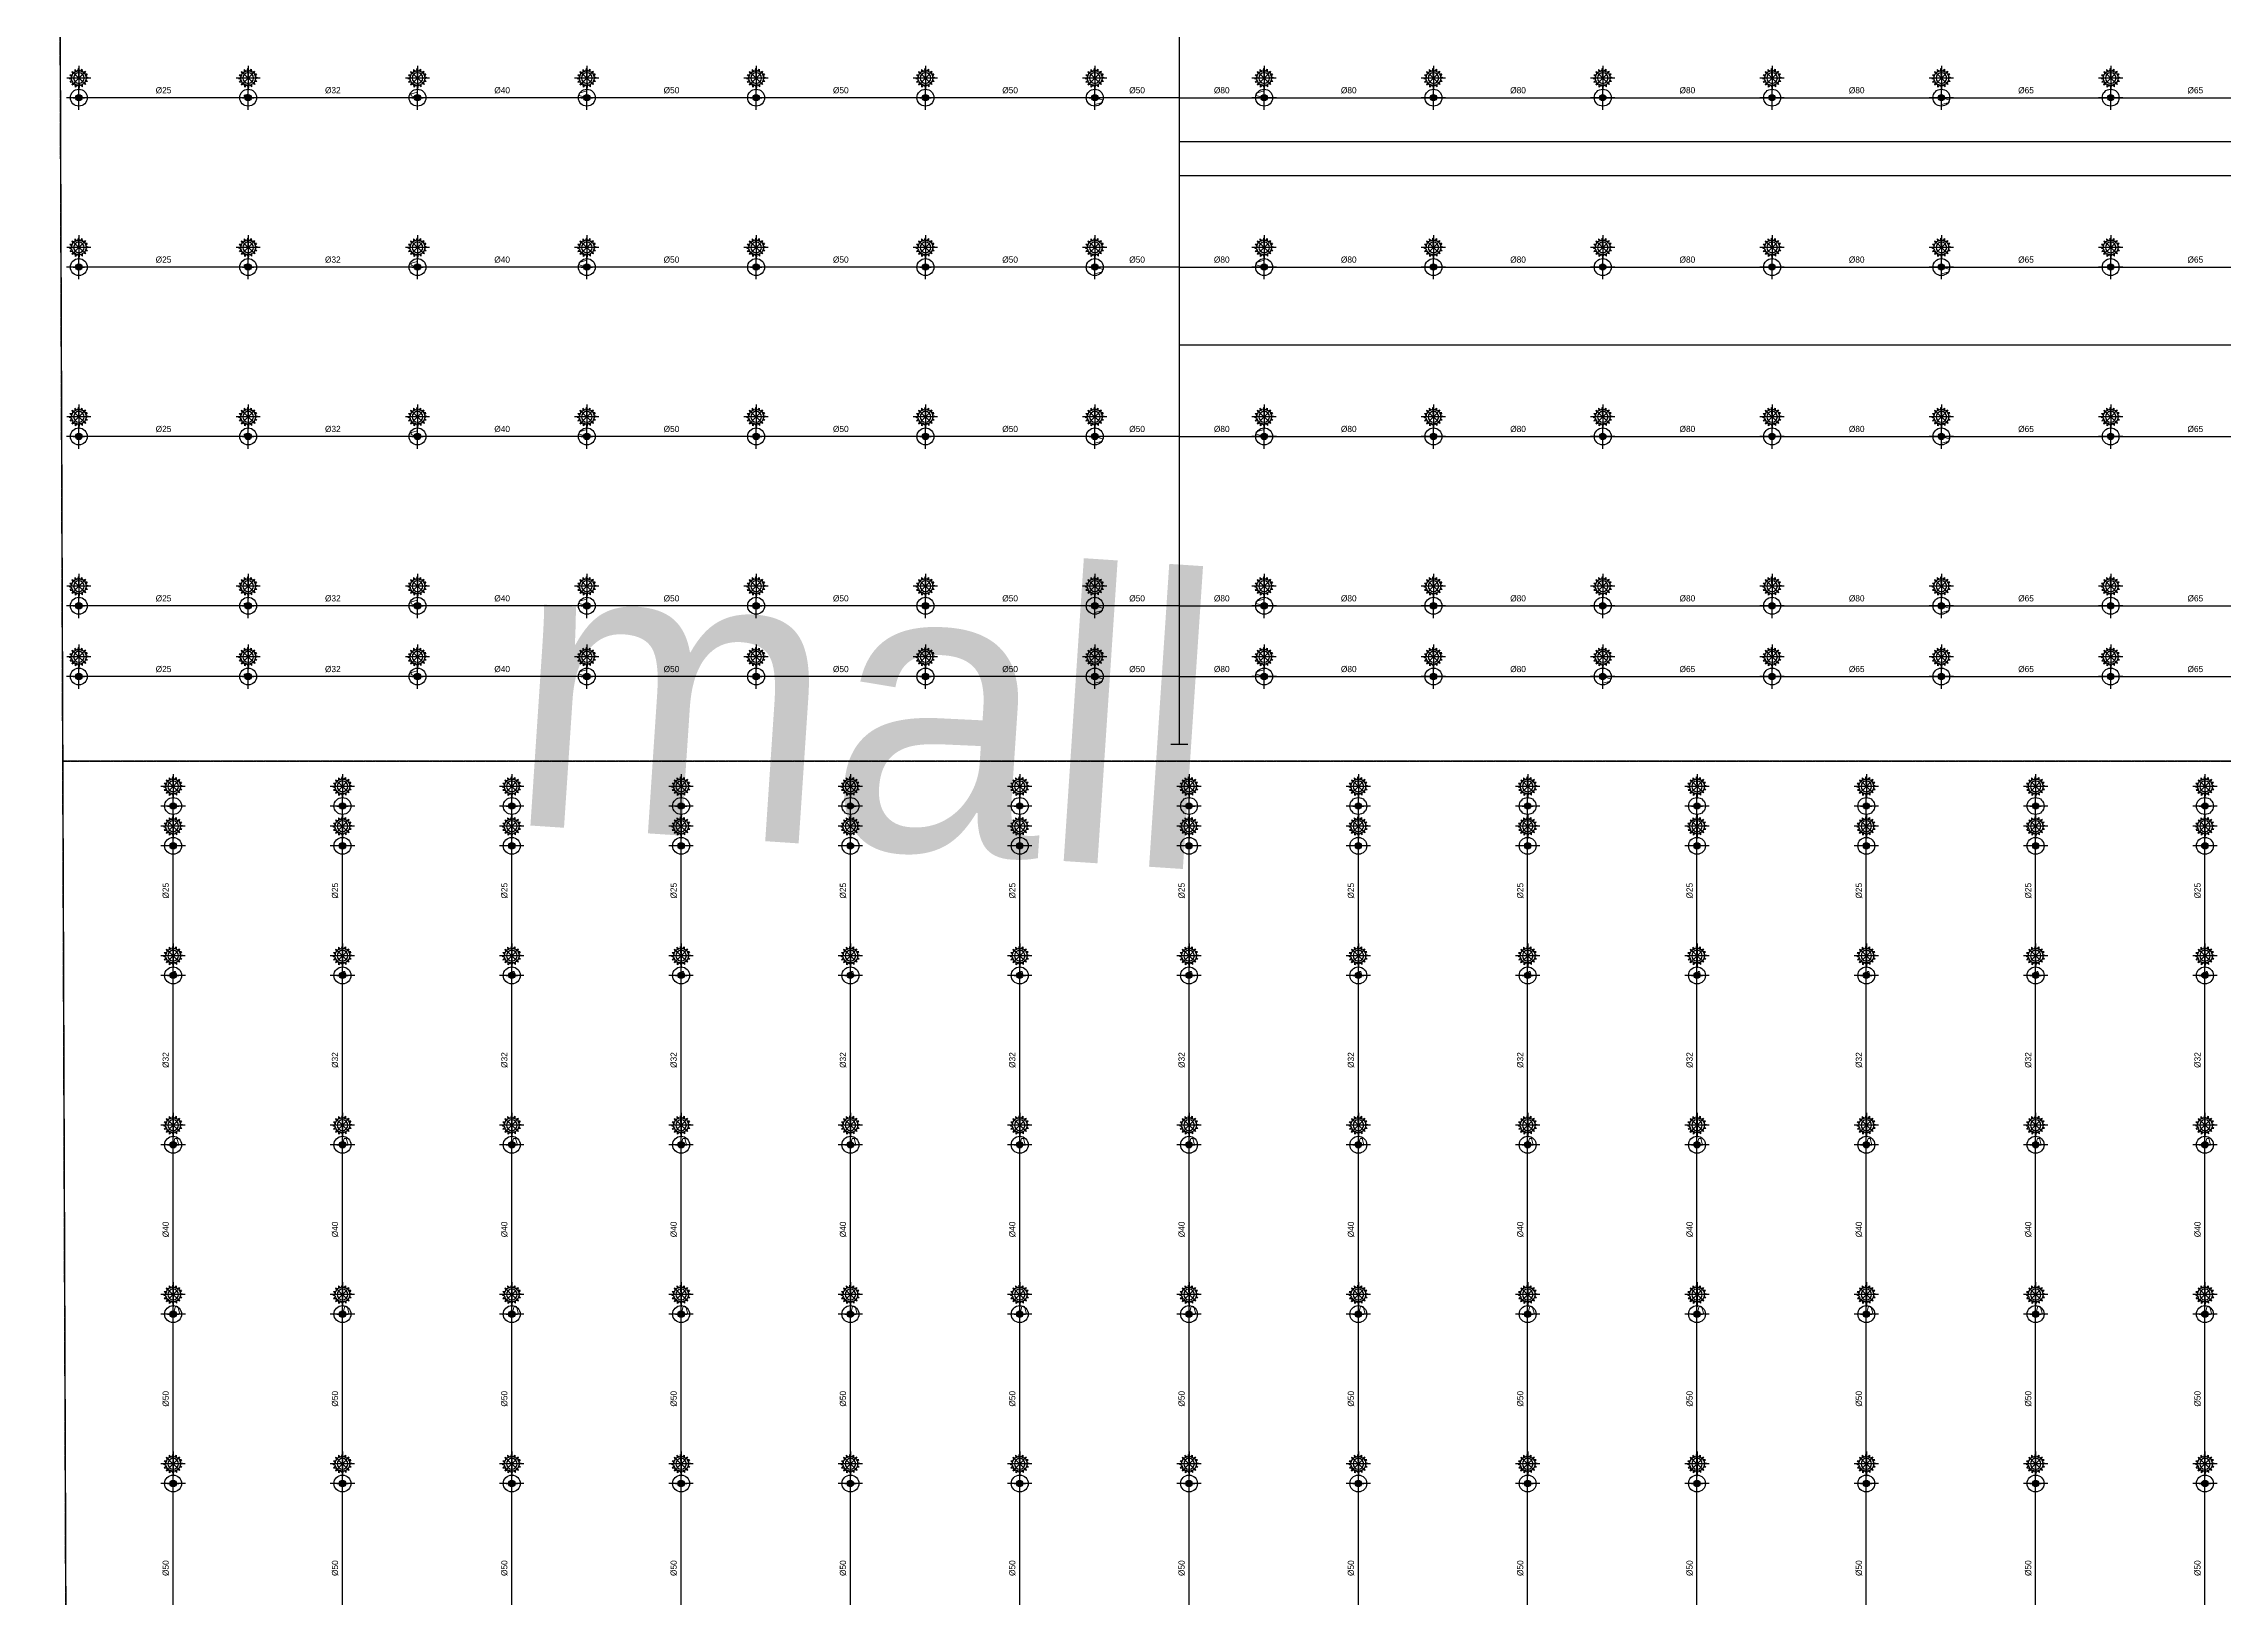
# Model space of a CAD drawing. Header units: millimetres. Extents: x 1706 to 534926, y -578380 to 27192.
# Drawn here: x 239674 to 278313, y -493512 to -465972 of the extents above; entities that cross this region are included whole.
import ezdxf

# ---------------------------------------------------------------- set-up
doc = ezdxf.new("R2010")
doc.units = ezdxf.units.MM
doc.linetypes.add('DASHDOT', pattern=[1, 0.5, -0.25, 0, -0.25])
doc.linetypes.add('DASHED', pattern=[19.05, 12.7, -6.35])
doc.layers.get('0').update_dxf_attribs({"color": 251})
for name, color, linetype in [('25∅', 1, 'DASHDOT'), ('floor boundary', 5, 'Continuous'), ('sprinkler - pipe branch', 1, 'Continuous'), ('sprinkler - pipe branch labels', 7, 'Continuous'), ('sprinkler - pipe branch markers', 8, 'Continuous'), ('sprinkler - pipe main', 1, 'Continuous'), ('sprinkler - pipe reducer', 30, 'Continuous'), ('sprinkler - sprinkler (above)', 4, 'Continuous')]:
    doc.layers.add(name, color=color, linetype=linetype)
doc.layers.add('FF-PENDENT SPRINKLER', color=7, linetype='Continuous', true_color=0xcc0099)
doc.layers.add('McD-FIRE-SPRINKLER LINES', color=1, linetype='Continuous', lineweight=9)

# ---------------------------------------------------------------- blocks, each defined once
blk = doc.blocks.new('UPRIGHT SPRINKLER -68°C')
at = {"color": 5}
for p, q in [((-106, 3, 3), (-81, 13, 3)), ((-106, 3, 3), (-82, -7, 3)), ((-74, 76, 3), (-49, 65, 3)), ((-74, 76, 3), (-64, 51, 3)), ((3, 106, 3), (-9, 80, 3)), ((3, 106, 3), (13, 79, 3)), ((76, 74, 3), (49, 63, 3)), ((76, 74, 3), (65, 47, 3)), ((105, -3, 3), (79, 9, 3)), ((-76, -73, 3), (-66, -49, 3)), ((-76, -73, 3), (-53, -63, 3)), ((-4, -105, 3), (-13, -81, 3)), ((-4, -105, 3), (7, -81, 3)), ((72, -77, 3), (47, -66, 3)), ((72, -77, 3), (62, -51, 3)), ((105, -3, 3), (79, -13, 3))]:
    blk.add_line(p, q, dxfattribs=at)
at = {"color": 6}
for p, q in [((-1, -1, 3), (-106, 4, 3)), ((-96, 45, 3), (-78, 25, 3)), ((-96, 45, 3), (-69, 44, 3)), ((72, -77, 3), (-74, 76, 3)), ((-36, 100, 3), (-38, 72, 3)), ((-36, 100, 3), (-17, 79, 3)), ((-1, -1, 3), (3, 106, 3)), ((76, 74, 3), (-1, -1, 3)), ((43, 98, 3), (21, 77, 3)), ((43, 98, 3), (42, 68, 3)), ((99, 38, 3), (70, 39, 3)), ((99, 38, 3), (78, 18, 3)), ((-99, -35, 3), (-80, -18, 3)), ((-99, -35, 3), (-74, -36, 3)), ((-76, -73, 3), (-1, -1, 3)), ((-45, -95, 3), (-44, -70, 3)), ((-45, -95, 3), (-26, -78, 3)), ((-1, -1, 3), (-4, -105, 3)), ((-1, -1, 3), (105, -3, 3)), ((36, -98, 3), (19, -79, 3)), ((36, -98, 3), (38, -72, 3)), ((96, -43, 3), (69, -42, 3)), ((96, -43, 3), (77, -22, 3))]:
    blk.add_line(p, q, dxfattribs=at)
at = {"color": 5, "elevation": 3}
for points in [[(-1, -136), (-1, 135)], [(-137, -1), (135, -1)]]:
    blk.add_lwpolyline(points, dxfattribs=at)
at = {"color": 3}
blk.add_circle((-1, -1, 3), 59.2, dxfattribs=at)
at = {"color": 5}
for start, end in [(140.8422, 170.3714), (95.6315, 125.6992), (51.7639, 79.8685), (6.8313, 35.8146), (184.8407, 216.5012), (230.6178, 261.7138), (276.0216, 306.5945), (321.5184, 351.2266)]:
    blk.add_arc((-1, -1, 3), 81.1, start, end, dxfattribs=at)
blk = doc.blocks.new('PENDENT SPRINKLER (RG)')
at = {"linetype": 'Continuous', "extrusion": (0.000667552, -0.000166966, 1)}
h = blk.add_hatch(color=5, dxfattribs=at)
h.dxf.hatch_style = 1
edge = h.paths.add_edge_path()
edge.add_arc((0, 0), 56.7, 44.562, 404.562, ccw=False)
at = {"layer": '25∅', "linetype": 'Continuous', "extrusion": (0.000667552, -0.000166966, 1)}
h = blk.add_hatch(color=5, dxfattribs=at)
h.dxf.hatch_style = 1
edge = h.paths.add_edge_path()
edge.add_arc((0, 0), 56.7, 44.562, 404.562, ccw=False)
at = {"color": 222, "linetype": 'Continuous', "true_color": 0xcc0099, "extrusion": (0.000667073, -0.000166479, 1)}
for points in [[(0, -217), (0, 217)], [(-217, 0), (217, 0)]]:
    blk.add_lwpolyline(points, dxfattribs=at)
at = {"color": 222, "linetype": 'Continuous', "true_color": 0xcc0099, "extrusion": (0.000667552, -0.000166966, 1)}
blk.add_circle((0, 0), 150, dxfattribs=at)
at = {"color": 5, "linetype": 'Continuous', "extrusion": (0.000667552, -0.000166966, 1)}
blk.add_circle((0, 0), 56.7, dxfattribs=at)
at = {"layer": '25∅', "color": 5, "linetype": 'Continuous', "extrusion": (0.000667552, -0.000166966, 1)}
blk.add_circle((0, 0), 56.7, dxfattribs=at)
at = {"layer": 'FF-PENDENT SPRINKLER', "extrusion": (1.02436e-19, 0, -1), "xscale": 1.588226225829954, "yscale": 1.588226225829954, "zscale": 1.588226225829954}
blk.add_blockref('UPRIGHT SPRINKLER -68°C', (-346, 1, -4), dxfattribs=at)
blk = doc.blocks.new('reducer')
at = {"layer": 'McD-FIRE-SPRINKLER LINES'}
blk.add_lwpolyline([(16, 55), (33, 55), (48, 0), (0, 0)], close=True, dxfattribs=at)

msp = doc.modelspace()

# ---------------------------------------------------------------- linework, layer by layer
at = {"layer": 'floor boundary'}
msp.add_lwpolyline([(239673.856, -383177.8), (240169.16, -522270.843), (318922.686, -522270.843), (318922.686, -463861.665), (296138.648, -463861.665)], close=True, dxfattribs=at)
at = {"layer": 'floor boundary', "linetype": 'DASHED'}
for points in [[(318922.686, -478682.031), (240013.942, -478682.031), (239673.856, -383177.8), (296138.648, -463861.665), (318922.686, -463861.665)], [(240013.942, -478682.031), (318922.686, -478682.031), (318922.686, -522270.843), (240169.16, -522270.843)]]:
    msp.add_lwpolyline(points, close=True, dxfattribs=at)
at = {"layer": 'McD-FIRE-SPRINKLER LINES'}
msp.add_lwpolyline([(239673.856, -383177.8), (240169.16, -522270.843), (318922.686, -522270.843), (318922.686, -463861.665), (296138.648, -463861.665)], close=True, dxfattribs=at)
at = {"layer": 'sprinkler - pipe branch'}
for points in [[(243298.271, -466929.915), (240298.271, -466929.915)], [(246298.271, -466929.915), (243298.271, -466929.915)], [(249298.271, -466929.915), (246298.271, -466929.915)], [(252298.271, -466929.915), (249298.271, -466929.915)], [(255298.271, -466929.915), (252298.271, -466929.915)], [(258298.271, -466929.915), (255298.271, -466929.915)], [(259798.271, -466929.915), (258298.271, -466929.915)], [(259798.271, -466929.915), (261298.271, -466929.915)], [(261298.271, -466929.915), (264298.271, -466929.915)], [(264298.271, -466929.915), (267298.271, -466929.915)], [(267298.271, -466929.915), (270298.271, -466929.915)], [(270298.271, -466929.915), (273298.271, -466929.915)], [(273298.271, -466929.915), (276298.271, -466929.915)], [(276298.271, -466929.915), (279298.271, -466929.915)], [(259798.271, -468305.448), (300298.271, -468305.448)], [(243298.271, -469929.915), (240298.271, -469929.915)], [(246298.271, -469929.915), (243298.271, -469929.915)], [(249298.271, -469929.915), (246298.271, -469929.915)], [(252298.271, -469929.915), (249298.271, -469929.915)], [(255298.271, -469929.915), (252298.271, -469929.915)], [(258298.271, -469929.915), (255298.271, -469929.915)], [(259798.271, -469929.915), (258298.271, -469929.915)], [(259798.271, -469929.915), (261298.271, -469929.915)], [(261298.271, -469929.915), (264298.271, -469929.915)], [(264298.271, -469929.915), (267298.271, -469929.915)], [(267298.271, -469929.915), (270298.271, -469929.915)], [(270298.271, -469929.915), (273298.271, -469929.915)], [(273298.271, -469929.915), (276298.271, -469929.915)], [(276298.271, -469929.915), (279298.271, -469929.915)], [(259798.271, -471305.448), (300298.271, -471305.448)], [(243298.271, -472929.915), (240298.271, -472929.915)], [(246298.271, -472929.915), (243298.271, -472929.915)], [(249298.271, -472929.915), (246298.271, -472929.915)], [(252298.271, -472929.915), (249298.271, -472929.915)], [(255298.271, -472929.915), (252298.271, -472929.915)], [(258298.271, -472929.915), (255298.271, -472929.915)], [(259798.271, -472929.915), (258298.271, -472929.915)], [(259798.271, -472929.915), (261298.271, -472929.915)], [(261298.271, -472929.915), (264298.271, -472929.915)], [(264298.271, -472929.915), (267298.271, -472929.915)], [(267298.271, -472929.915), (270298.271, -472929.915)], [(270298.271, -472929.915), (273298.271, -472929.915)], [(273298.271, -472929.915), (276298.271, -472929.915)], [(276298.271, -472929.915), (279298.271, -472929.915)], [(243298.271, -475929.915), (240298.271, -475929.915)], [(246298.271, -475929.915), (243298.271, -475929.915)], [(249298.271, -475929.915), (246298.271, -475929.915)], [(252298.271, -475929.915), (249298.271, -475929.915)], [(255298.271, -475929.915), (252298.271, -475929.915)], [(258298.271, -475929.915), (255298.271, -475929.915)], [(259798.271, -475929.915), (258298.271, -475929.915)], [(259798.271, -475929.915), (261298.271, -475929.915)], [(261298.271, -475929.915), (264298.271, -475929.915)], [(264298.271, -475929.915), (267298.271, -475929.915)], [(267298.271, -475929.915), (270298.271, -475929.915)], [(270298.271, -475929.915), (273298.271, -475929.915)], [(273298.271, -475929.915), (276298.271, -475929.915)], [(276298.271, -475929.915), (279298.271, -475929.915)], [(243298.271, -477182.031), (240298.271, -477182.031)], [(246298.271, -477182.031), (243298.271, -477182.031)], [(249298.271, -477182.031), (246298.271, -477182.031)], [(252298.271, -477182.031), (249298.271, -477182.031)], [(255298.271, -477182.031), (252298.271, -477182.031)], [(258298.271, -477182.031), (255298.271, -477182.031)], [(259798.271, -477182.031), (258298.271, -477182.031)], [(259798.271, -477182.031), (261298.271, -477182.031)], [(261298.271, -477182.031), (264298.271, -477182.031)], [(264298.271, -477182.031), (267298.271, -477182.031)], [(267298.271, -477182.031), (270298.271, -477182.031)], [(270298.271, -477182.031), (273298.271, -477182.031)], [(273298.271, -477182.031), (276298.271, -477182.031)], [(276298.271, -477182.031), (279298.271, -477182.031)], [(241968.314, -482476.437), (241968.314, -479476.437)], [(244968.314, -482476.437), (244968.314, -479476.437)], [(247968.314, -482476.437), (247968.314, -479476.437)], [(250968.314, -482476.437), (250968.314, -479476.437)], [(253968.314, -482476.437), (253968.314, -479476.437)], [(256968.314, -482476.437), (256968.314, -479476.437)], [(259968.314, -482476.437), (259968.314, -479476.437)], [(262968.314, -482476.437), (262968.314, -479476.437)], [(265968.314, -482476.437), (265968.314, -479476.437)], [(268968.314, -482476.437), (268968.314, -479476.437)], [(271968.314, -482476.437), (271968.314, -479476.437)], [(274968.314, -482476.437), (274968.314, -479476.437)], [(277968.314, -482476.437), (277968.314, -479476.437)], [(241968.314, -485476.437), (241968.314, -482476.437)], [(244968.314, -485476.437), (244968.314, -482476.437)], [(247968.314, -485476.437), (247968.314, -482476.437)], [(250968.314, -485476.437), (250968.314, -482476.437)], [(253968.314, -485476.437), (253968.314, -482476.437)], [(256968.314, -485476.437), (256968.314, -482476.437)], [(259968.314, -485476.437), (259968.314, -482476.437)], [(262968.314, -485476.437), (262968.314, -482476.437)], [(265968.314, -485476.437), (265968.314, -482476.437)], [(268968.314, -485476.437), (268968.314, -482476.437)], [(271968.314, -485476.437), (271968.314, -482476.437)], [(274968.314, -485476.437), (274968.314, -482476.437)], [(277968.314, -485476.437), (277968.314, -482476.437)], [(241968.314, -488476.437), (241968.314, -485476.437)], [(244968.314, -488476.437), (244968.314, -485476.437)], [(247968.314, -488476.437), (247968.314, -485476.437)], [(250968.314, -488476.437), (250968.314, -485476.437)], [(253968.314, -488476.437), (253968.314, -485476.437)], [(256968.314, -488476.437), (256968.314, -485476.437)], [(259968.314, -488476.437), (259968.314, -485476.437)], [(262968.314, -488476.437), (262968.314, -485476.437)], [(265968.314, -488476.437), (265968.314, -485476.437)], [(268968.314, -488476.437), (268968.314, -485476.437)], [(271968.314, -488476.437), (271968.314, -485476.437)], [(274968.314, -488476.437), (274968.314, -485476.437)], [(277968.314, -488476.437), (277968.314, -485476.437)], [(241968.314, -491476.437), (241968.314, -488476.437)], [(244968.314, -491476.437), (244968.314, -488476.437)], [(247968.314, -491476.437), (247968.314, -488476.437)], [(250968.314, -491476.437), (250968.314, -488476.437)], [(253968.314, -491476.437), (253968.314, -488476.437)], [(256968.314, -491476.437), (256968.314, -488476.437)], [(259968.314, -491476.437), (259968.314, -488476.437)], [(262968.314, -491476.437), (262968.314, -488476.437)], [(265968.314, -491476.437), (265968.314, -488476.437)], [(268968.314, -491476.437), (268968.314, -488476.437)], [(271968.314, -491476.437), (271968.314, -488476.437)], [(274968.314, -491476.437), (274968.314, -488476.437)], [(277968.314, -491476.437), (277968.314, -488476.437)], [(241968.314, -494476.437), (241968.314, -491476.437)], [(244968.314, -494476.437), (244968.314, -491476.437)], [(247968.314, -494476.437), (247968.314, -491476.437)], [(250968.314, -494476.437), (250968.314, -491476.437)], [(253968.314, -494476.437), (253968.314, -491476.437)], [(256968.314, -494476.437), (256968.314, -491476.437)], [(259968.314, -494476.437), (259968.314, -491476.437)], [(262968.314, -494476.437), (262968.314, -491476.437)], [(265968.314, -494476.437), (265968.314, -491476.437)], [(268968.314, -494476.437), (268968.314, -491476.437)], [(271968.314, -494476.437), (271968.314, -491476.437)], [(274968.314, -494476.437), (274968.314, -491476.437)], [(277968.314, -494476.437), (277968.314, -491476.437)]]:
    msp.add_lwpolyline(points, dxfattribs=at)
at = {"layer": 'sprinkler - pipe branch markers'}
for p, q in [((240198.271, -466929.915), (240398.271, -466929.915)), ((243198.271, -466929.915), (243398.271, -466929.915)), ((246198.271, -466929.915), (246398.271, -466929.915)), ((249198.271, -466929.915), (249398.271, -466929.915)), ((252198.271, -466929.915), (252398.271, -466929.915)), ((255198.271, -466929.915), (255398.271, -466929.915)), ((258198.271, -466929.915), (258398.271, -466929.915)), ((261198.271, -466929.915), (261398.271, -466929.915)), ((264198.271, -466929.915), (264398.271, -466929.915)), ((267198.271, -466929.915), (267398.271, -466929.915)), ((270198.271, -466929.915), (270398.271, -466929.915)), ((273198.271, -466929.915), (273398.271, -466929.915)), ((276198.271, -466929.915), (276398.271, -466929.915)), ((240198.271, -469929.915), (240398.271, -469929.915)), ((243198.271, -469929.915), (243398.271, -469929.915)), ((246198.271, -469929.915), (246398.271, -469929.915)), ((249198.271, -469929.915), (249398.271, -469929.915)), ((252198.271, -469929.915), (252398.271, -469929.915)), ((255198.271, -469929.915), (255398.271, -469929.915)), ((258198.271, -469929.915), (258398.271, -469929.915)), ((261198.271, -469929.915), (261398.271, -469929.915)), ((264198.271, -469929.915), (264398.271, -469929.915)), ((267198.271, -469929.915), (267398.271, -469929.915)), ((270198.271, -469929.915), (270398.271, -469929.915)), ((273198.271, -469929.915), (273398.271, -469929.915)), ((276198.271, -469929.915), (276398.271, -469929.915)), ((240198.271, -472929.915), (240398.271, -472929.915)), ((243198.271, -472929.915), (243398.271, -472929.915)), ((246198.271, -472929.915), (246398.271, -472929.915)), ((249198.271, -472929.915), (249398.271, -472929.915)), ((252198.271, -472929.915), (252398.271, -472929.915)), ((255198.271, -472929.915), (255398.271, -472929.915)), ((258198.271, -472929.915), (258398.271, -472929.915)), ((261198.271, -472929.915), (261398.271, -472929.915)), ((264198.271, -472929.915), (264398.271, -472929.915)), ((267198.271, -472929.915), (267398.271, -472929.915)), ((270198.271, -472929.915), (270398.271, -472929.915)), ((273198.271, -472929.915), (273398.271, -472929.915)), ((276198.271, -472929.915), (276398.271, -472929.915)), ((240198.271, -475929.915), (240398.271, -475929.915)), ((243198.271, -475929.915), (243398.271, -475929.915)), ((246198.271, -475929.915), (246398.271, -475929.915)), ((249198.271, -475929.915), (249398.271, -475929.915)), ((252198.271, -475929.915), (252398.271, -475929.915)), ((255198.271, -475929.915), (255398.271, -475929.915)), ((258198.271, -475929.915), (258398.271, -475929.915)), ((261198.271, -475929.915), (261398.271, -475929.915)), ((264198.271, -475929.915), (264398.271, -475929.915)), ((267198.271, -475929.915), (267398.271, -475929.915)), ((270198.271, -475929.915), (270398.271, -475929.915)), ((273198.271, -475929.915), (273398.271, -475929.915)), ((276198.271, -475929.915), (276398.271, -475929.915)), ((240198.271, -477182.031), (240398.271, -477182.031)), ((243198.271, -477182.031), (243398.271, -477182.031)), ((246198.271, -477182.031), (246398.271, -477182.031)), ((249198.271, -477182.031), (249398.271, -477182.031)), ((252198.271, -477182.031), (252398.271, -477182.031)), ((255198.271, -477182.031), (255398.271, -477182.031)), ((258198.271, -477182.031), (258398.271, -477182.031)), ((261198.271, -477182.031), (261398.271, -477182.031)), ((264198.271, -477182.031), (264398.271, -477182.031)), ((267198.271, -477182.031), (267398.271, -477182.031)), ((270198.271, -477182.031), (270398.271, -477182.031)), ((273198.271, -477182.031), (273398.271, -477182.031)), ((276198.271, -477182.031), (276398.271, -477182.031)), ((241868.314, -479476.437), (242068.314, -479476.437)), ((244868.314, -479476.437), (245068.314, -479476.437)), ((247868.314, -479476.437), (248068.314, -479476.437)), ((250868.314, -479476.437), (251068.314, -479476.437)), ((253868.314, -479476.437), (254068.314, -479476.437)), ((256868.314, -479476.437), (257068.314, -479476.437)), ((259868.314, -479476.437), (260068.314, -479476.437)), ((262868.314, -479476.437), (263068.314, -479476.437)), ((265868.314, -479476.437), (266068.314, -479476.437)), ((268868.314, -479476.437), (269068.314, -479476.437)), ((271868.314, -479476.437), (272068.314, -479476.437)), ((274868.314, -479476.437), (275068.314, -479476.437)), ((277868.314, -479476.437), (278068.314, -479476.437)), ((241868.314, -482476.437), (242068.314, -482476.437)), ((244868.314, -482476.437), (245068.314, -482476.437)), ((247868.314, -482476.437), (248068.314, -482476.437)), ((250868.314, -482476.437), (251068.314, -482476.437)), ((253868.314, -482476.437), (254068.314, -482476.437)), ((256868.314, -482476.437), (257068.314, -482476.437)), ((259868.314, -482476.437), (260068.314, -482476.437)), ((262868.314, -482476.437), (263068.314, -482476.437)), ((265868.314, -482476.437), (266068.314, -482476.437)), ((268868.314, -482476.437), (269068.314, -482476.437)), ((271868.314, -482476.437), (272068.314, -482476.437)), ((274868.314, -482476.437), (275068.314, -482476.437)), ((277868.314, -482476.437), (278068.314, -482476.437)), ((241868.314, -485476.437), (242068.314, -485476.437)), ((244868.314, -485476.437), (245068.314, -485476.437)), ((247868.314, -485476.437), (248068.314, -485476.437)), ((250868.314, -485476.437), (251068.314, -485476.437)), ((253868.314, -485476.437), (254068.314, -485476.437)), ((256868.314, -485476.437), (257068.314, -485476.437)), ((259868.314, -485476.437), (260068.314, -485476.437)), ((262868.314, -485476.437), (263068.314, -485476.437)), ((265868.314, -485476.437), (266068.314, -485476.437)), ((268868.314, -485476.437), (269068.314, -485476.437)), ((271868.314, -485476.437), (272068.314, -485476.437)), ((274868.314, -485476.437), (275068.314, -485476.437)), ((277868.314, -485476.437), (278068.314, -485476.437)), ((241868.314, -488476.437), (242068.314, -488476.437)), ((244868.314, -488476.437), (245068.314, -488476.437)), ((247868.314, -488476.437), (248068.314, -488476.437)), ((250868.314, -488476.437), (251068.314, -488476.437)), ((253868.314, -488476.437), (254068.314, -488476.437)), ((256868.314, -488476.437), (257068.314, -488476.437)), ((259868.314, -488476.437), (260068.314, -488476.437)), ((262868.314, -488476.437), (263068.314, -488476.437)), ((265868.314, -488476.437), (266068.314, -488476.437)), ((268868.314, -488476.437), (269068.314, -488476.437)), ((271868.314, -488476.437), (272068.314, -488476.437)), ((274868.314, -488476.437), (275068.314, -488476.437)), ((277868.314, -488476.437), (278068.314, -488476.437)), ((241868.314, -491476.437), (242068.314, -491476.437)), ((244868.314, -491476.437), (245068.314, -491476.437)), ((247868.314, -491476.437), (248068.314, -491476.437)), ((250868.314, -491476.437), (251068.314, -491476.437)), ((253868.314, -491476.437), (254068.314, -491476.437)), ((256868.314, -491476.437), (257068.314, -491476.437)), ((259868.314, -491476.437), (260068.314, -491476.437)), ((262868.314, -491476.437), (263068.314, -491476.437)), ((265868.314, -491476.437), (266068.314, -491476.437)), ((268868.314, -491476.437), (269068.314, -491476.437)), ((271868.314, -491476.437), (272068.314, -491476.437)), ((274868.314, -491476.437), (275068.314, -491476.437)), ((277868.314, -491476.437), (278068.314, -491476.437))]:
    msp.add_line(p, q, dxfattribs=at)
at = {"layer": 'sprinkler - pipe main'}
for points in [[(259798.271, -478382.031), (259798.271, -412234.048)], [(314045.552, -467714.202), (259798.271, -467714.202)], [(259648.271, -478382.031), (259948.271, -478382.031)]]:
    msp.add_lwpolyline(points, dxfattribs=at)

# ---------------------------------------------------------------- block references
at = {"layer": 'sprinkler - pipe reducer', "color": 30}
for p, xscale, yscale, zscale, rotation in [((243298.271, -466929.915), 1.271941932564014, 1.271941932564014, 1.271941932564014, 90), ((246298.271, -466929.915), 2.061508256296826, 2.061508256296826, 2.061508256296826, 90), ((249298.271, -466929.915), 2.5, 2.5, 2.5, 90), ((258298.271, -466929.915), 2.5, 2.5, 2.5, 270), ((261298.271, -466929.915), 2.5, 2.5, 2.5, 90), ((273298.271, -466929.915), 2.5, 2.5, 2.5, 270), ((246298.271, -469929.915), 2.061508256296826, 2.061508256296826, 2.061508256296826, 90), ((249298.271, -469929.915), 2.5, 2.5, 2.5, 90), ((261298.271, -469929.915), 2.5, 2.5, 2.5, 90), ((243298.271, -469929.915), 1.271941932564014, 1.271941932564014, 1.271941932564014, 90), ((258298.271, -469929.915), 2.5, 2.5, 2.5, 270), ((273298.271, -469929.915), 2.5, 2.5, 2.5, 270), ((243298.271, -472929.915), 1.271941932564014, 1.271941932564014, 1.271941932564014, 90), ((246298.271, -472929.915), 2.061508256296826, 2.061508256296826, 2.061508256296826, 90), ((249298.271, -472929.915), 2.5, 2.5, 2.5, 90), ((258298.271, -472929.915), 2.5, 2.5, 2.5, 270), ((261298.271, -472929.915), 2.5, 2.5, 2.5, 90), ((273298.271, -472929.915), 2.5, 2.5, 2.5, 270), ((243298.271, -475929.915), 1.271941932564014, 1.271941932564014, 1.271941932564014, 90), ((246298.271, -475929.915), 2.061508256296826, 2.061508256296826, 2.061508256296826, 90), ((249298.271, -475929.915), 2.5, 2.5, 2.5, 90), ((258298.271, -475929.915), 2.5, 2.5, 2.5, 270), ((261298.271, -475929.915), 2.5, 2.5, 2.5, 90), ((273298.271, -475929.915), 2.5, 2.5, 2.5, 270), ((243298.271, -477182.031), 1.271941932564014, 1.271941932564014, 1.271941932564014, 90), ((246298.271, -477182.031), 2.061508256296826, 2.061508256296826, 2.061508256296826, 90), ((249298.271, -477182.031), 2.5, 2.5, 2.5, 90), ((258298.271, -477182.031), 2.5, 2.5, 2.5, 270), ((261298.271, -477182.031), 2.5, 2.5, 2.5, 90), ((267298.271, -477182.031), 2.5, 2.5, 2.5, 270)]:
    msp.add_blockref('reducer', p, dxfattribs=dict(at, xscale=xscale, yscale=yscale, zscale=zscale, rotation=rotation))
for p, xscale, yscale, zscale in [((241968.314, -482476.437), 1.271941932564014, 1.271941932564014, 1.271941932564014), ((244968.314, -482476.437), 1.271941932564014, 1.271941932564014, 1.271941932564014), ((247968.314, -482476.437), 1.271941932564014, 1.271941932564014, 1.271941932564014), ((250968.314, -482476.437), 1.271941932564014, 1.271941932564014, 1.271941932564014), ((253968.314, -482476.437), 1.271941932564014, 1.271941932564014, 1.271941932564014), ((256968.314, -482476.437), 1.271941932564014, 1.271941932564014, 1.271941932564014), ((259968.314, -482476.437), 1.271941932564014, 1.271941932564014, 1.271941932564014), ((262968.314, -482476.437), 1.271941932564014, 1.271941932564014, 1.271941932564014), ((265968.314, -482476.437), 1.271941932564014, 1.271941932564014, 1.271941932564014), ((268968.314, -482476.437), 1.271941932564014, 1.271941932564014, 1.271941932564014), ((271968.314, -482476.437), 1.271941932564014, 1.271941932564014, 1.271941932564014), ((274968.314, -482476.437), 1.271941932564014, 1.271941932564014, 1.271941932564014), ((277968.314, -482476.437), 1.271941932564014, 1.271941932564014, 1.271941932564014), ((241968.314, -485476.437), 2.061508256296826, 2.061508256296826, 2.061508256296826), ((244968.314, -485476.437), 2.061508256296826, 2.061508256296826, 2.061508256296826), ((247968.314, -485476.437), 2.061508256296826, 2.061508256296826, 2.061508256296826), ((250968.314, -485476.437), 2.061508256296826, 2.061508256296826, 2.061508256296826), ((253968.314, -485476.437), 2.061508256296826, 2.061508256296826, 2.061508256296826), ((256968.314, -485476.437), 2.061508256296826, 2.061508256296826, 2.061508256296826), ((259968.314, -485476.437), 2.061508256296826, 2.061508256296826, 2.061508256296826), ((262968.314, -485476.437), 2.061508256296826, 2.061508256296826, 2.061508256296826), ((265968.314, -485476.437), 2.061508256296826, 2.061508256296826, 2.061508256296826), ((268968.314, -485476.437), 2.061508256296826, 2.061508256296826, 2.061508256296826), ((271968.314, -485476.437), 2.061508256296826, 2.061508256296826, 2.061508256296826), ((274968.314, -485476.437), 2.061508256296826, 2.061508256296826, 2.061508256296826), ((277968.314, -485476.437), 2.061508256296826, 2.061508256296826, 2.061508256296826), ((241968.314, -488476.437), 2.5, 2.5, 2.5), ((244968.314, -488476.437), 2.5, 2.5, 2.5), ((247968.314, -488476.437), 2.5, 2.5, 2.5), ((250968.314, -488476.437), 2.5, 2.5, 2.5), ((253968.314, -488476.437), 2.5, 2.5, 2.5), ((256968.314, -488476.437), 2.5, 2.5, 2.5), ((259968.314, -488476.437), 2.5, 2.5, 2.5), ((262968.314, -488476.437), 2.5, 2.5, 2.5), ((265968.314, -488476.437), 2.5, 2.5, 2.5), ((268968.314, -488476.437), 2.5, 2.5, 2.5), ((271968.314, -488476.437), 2.5, 2.5, 2.5), ((274968.314, -488476.437), 2.5, 2.5, 2.5), ((277968.314, -488476.437), 2.5, 2.5, 2.5)]:
    msp.add_blockref('reducer', p, dxfattribs=dict(at, xscale=xscale, yscale=yscale, zscale=zscale))
at = {"layer": 'sprinkler - sprinkler (above)', "rotation": 90}
for p in [(240298.271, -466929.915), (243298.271, -466929.915), (246298.271, -466929.915), (249298.271, -466929.915), (252298.271, -466929.915), (255298.271, -466929.915), (258298.271, -466929.915), (261298.271, -466929.915), (264298.271, -466929.915), (267298.271, -466929.915), (270298.271, -466929.915), (273298.271, -466929.915), (276298.271, -466929.915), (240298.271, -469929.915), (243298.271, -469929.915), (246298.271, -469929.915), (249298.271, -469929.915), (252298.271, -469929.915), (255298.271, -469929.915), (258298.271, -469929.915), (261298.271, -469929.915), (264298.271, -469929.915), (267298.271, -469929.915), (270298.271, -469929.915), (273298.271, -469929.915), (276298.271, -469929.915), (240298.271, -472929.915), (243298.271, -472929.915), (246298.271, -472929.915), (249298.271, -472929.915), (252298.271, -472929.915), (255298.271, -472929.915), (258298.271, -472929.915), (261298.271, -472929.915), (264298.271, -472929.915), (267298.271, -472929.915), (270298.271, -472929.915), (273298.271, -472929.915), (276298.271, -472929.915), (240298.271, -475929.915), (243298.271, -475929.915), (246298.271, -475929.915), (249298.271, -475929.915), (252298.271, -475929.915), (255298.271, -475929.915), (258298.271, -475929.915), (261298.271, -475929.915), (264298.271, -475929.915), (267298.271, -475929.915), (270298.271, -475929.915), (273298.271, -475929.915), (276298.271, -475929.915), (240298.271, -477182.031), (243298.271, -477182.031), (246298.271, -477182.031), (249298.271, -477182.031), (252298.271, -477182.031), (255298.271, -477182.031), (258298.271, -477182.031), (261298.271, -477182.031), (264298.271, -477182.031), (267298.271, -477182.031), (270298.271, -477182.031), (273298.271, -477182.031), (276298.271, -477182.031), (241968.314, -479476.437), (244968.314, -479476.437), (247968.314, -479476.437), (250968.314, -479476.437), (253968.314, -479476.437), (256968.314, -479476.437), (259968.314, -479476.437), (262968.314, -479476.437), (265968.314, -479476.437), (268968.314, -479476.437), (271968.314, -479476.437), (274968.314, -479476.437), (277968.314, -479476.437), (241968.314, -480182.031), (244968.314, -480182.031), (247968.314, -480182.031), (250968.314, -480182.031), (253968.314, -480182.031), (256968.314, -480182.031), (259968.314, -480182.031), (262968.314, -480182.031), (265968.314, -480182.031), (268968.314, -480182.031), (271968.314, -480182.031), (274968.314, -480182.031), (277968.314, -480182.031), (241968.314, -482476.437), (244968.314, -482476.437), (247968.314, -482476.437), (250968.314, -482476.437), (253968.314, -482476.437), (256968.314, -482476.437), (259968.314, -482476.437), (262968.314, -482476.437), (265968.314, -482476.437), (268968.314, -482476.437), (271968.314, -482476.437), (274968.314, -482476.437), (277968.314, -482476.437), (241968.314, -485476.437), (244968.314, -485476.437), (247968.314, -485476.437), (250968.314, -485476.437), (253968.314, -485476.437), (256968.314, -485476.437), (259968.314, -485476.437), (262968.314, -485476.437), (265968.314, -485476.437), (268968.314, -485476.437), (271968.314, -485476.437), (274968.314, -485476.437), (277968.314, -485476.437), (241968.314, -488476.437), (244968.314, -488476.437), (247968.314, -488476.437), (250968.314, -488476.437), (253968.314, -488476.437), (256968.314, -488476.437), (259968.314, -488476.437), (262968.314, -488476.437), (265968.314, -488476.437), (268968.314, -488476.437), (271968.314, -488476.437), (274968.314, -488476.437), (277968.314, -488476.437), (241968.314, -491476.437), (244968.314, -491476.437), (247968.314, -491476.437), (250968.314, -491476.437), (253968.314, -491476.437), (256968.314, -491476.437), (259968.314, -491476.437), (262968.314, -491476.437), (265968.314, -491476.437), (268968.314, -491476.437), (271968.314, -491476.437), (274968.314, -491476.437), (277968.314, -491476.437)]:
    msp.add_blockref('PENDENT SPRINKLER (RG)', p, dxfattribs=at)

# ---------------------------------------------------------------- texts
at = {"layer": 'McD-FIRE-SPRINKLER LINES'}
msp.add_text('mall', height=5104.6842, rotation=356.1885931, dxfattribs=at).set_placement((247826.686, -479790.808))
at = {"layer": 'sprinkler - pipe branch labels', "char_height": 110, "attachment_point": 5}
for s, insert in [('Ø25', (241798.271, -466799.915)), ('Ø32', (244798.271, -466799.915)), ('Ø40', (247798.271, -466799.915)), ('Ø50', (250798.271, -466799.915)), ('Ø50', (253798.271, -466799.915)), ('Ø50', (256798.271, -466799.915)), ('Ø50', (259048.271, -466799.915)), ('Ø80', (260548.271, -466799.915)), ('Ø80', (262798.271, -466799.915)), ('Ø80', (265798.271, -466799.915)), ('Ø80', (268798.271, -466799.915)), ('Ø80', (271798.271, -466799.915)), ('Ø65', (274798.271, -466799.915)), ('Ø65', (277798.271, -466799.915)), ('Ø25', (241798.271, -469799.915)), ('Ø32', (244798.271, -469799.915)), ('Ø40', (247798.271, -469799.915)), ('Ø50', (250798.271, -469799.915)), ('Ø50', (253798.271, -469799.915)), ('Ø50', (256798.271, -469799.915)), ('Ø50', (259048.271, -469799.915)), ('Ø80', (260548.271, -469799.915)), ('Ø80', (262798.271, -469799.915)), ('Ø80', (265798.271, -469799.915)), ('Ø80', (268798.271, -469799.915)), ('Ø80', (271798.271, -469799.915)), ('Ø65', (274798.271, -469799.915)), ('Ø65', (277798.271, -469799.915)), ('Ø25', (241798.271, -472799.915)), ('Ø32', (244798.271, -472799.915)), ('Ø40', (247798.271, -472799.915)), ('Ø50', (250798.271, -472799.915)), ('Ø50', (253798.271, -472799.915)), ('Ø50', (256798.271, -472799.915)), ('Ø50', (259048.271, -472799.915)), ('Ø80', (260548.271, -472799.915)), ('Ø80', (262798.271, -472799.915)), ('Ø80', (265798.271, -472799.915)), ('Ø80', (268798.271, -472799.915)), ('Ø80', (271798.271, -472799.915)), ('Ø65', (274798.271, -472799.915)), ('Ø65', (277798.271, -472799.915)), ('Ø25', (241798.271, -475799.915)), ('Ø32', (244798.271, -475799.915)), ('Ø40', (247798.271, -475799.915)), ('Ø50', (250798.271, -475799.915)), ('Ø50', (253798.271, -475799.915)), ('Ø50', (256798.271, -475799.915)), ('Ø50', (259048.271, -475799.915)), ('Ø80', (260548.271, -475799.915)), ('Ø80', (262798.271, -475799.915)), ('Ø80', (265798.271, -475799.915)), ('Ø80', (268798.271, -475799.915)), ('Ø80', (271798.271, -475799.915)), ('Ø65', (274798.271, -475799.915)), ('Ø65', (277798.271, -475799.915)), ('Ø25', (241798.271, -477052.031)), ('Ø32', (244798.271, -477052.031)), ('Ø40', (247798.271, -477052.031)), ('Ø50', (250798.271, -477052.031)), ('Ø50', (253798.271, -477052.031)), ('Ø50', (256798.271, -477052.031)), ('Ø50', (259048.271, -477052.031)), ('Ø80', (260548.271, -477052.031)), ('Ø80', (262798.271, -477052.031)), ('Ø80', (265798.271, -477052.031)), ('Ø65', (268798.271, -477052.031)), ('Ø65', (271798.271, -477052.031)), ('Ø65', (274798.271, -477052.031)), ('Ø65', (277798.271, -477052.031))]:
    msp.add_mtext(s, dxfattribs=dict(at, insert=insert))
at = {"layer": 'sprinkler - pipe branch labels', "char_height": 110, "attachment_point": 5, "rotation": 90}
for s, insert in [('Ø25', (241838.314, -480976.437)), ('Ø25', (244838.314, -480976.437)), ('Ø25', (247838.314, -480976.437)), ('Ø25', (250838.314, -480976.437)), ('Ø25', (253838.314, -480976.437)), ('Ø25', (256838.314, -480976.437)), ('Ø25', (259838.314, -480976.437)), ('Ø25', (262838.314, -480976.437)), ('Ø25', (265838.314, -480976.437)), ('Ø25', (268838.314, -480976.437)), ('Ø25', (271838.314, -480976.437)), ('Ø25', (274838.314, -480976.437)), ('Ø25', (277838.314, -480976.437)), ('Ø32', (241838.314, -483976.437)), ('Ø32', (244838.314, -483976.437)), ('Ø32', (247838.314, -483976.437)), ('Ø32', (250838.314, -483976.437)), ('Ø32', (253838.314, -483976.437)), ('Ø32', (256838.314, -483976.437)), ('Ø32', (259838.314, -483976.437)), ('Ø32', (262838.314, -483976.437)), ('Ø32', (265838.314, -483976.437)), ('Ø32', (268838.314, -483976.437)), ('Ø32', (271838.314, -483976.437)), ('Ø32', (274838.314, -483976.437)), ('Ø32', (277838.314, -483976.437)), ('Ø40', (241838.314, -486976.437)), ('Ø40', (244838.314, -486976.437)), ('Ø40', (247838.314, -486976.437)), ('Ø40', (250838.314, -486976.437)), ('Ø40', (253838.314, -486976.437)), ('Ø40', (256838.314, -486976.437)), ('Ø40', (259838.314, -486976.437)), ('Ø40', (262838.314, -486976.437)), ('Ø40', (265838.314, -486976.437)), ('Ø40', (268838.314, -486976.437)), ('Ø40', (271838.314, -486976.437)), ('Ø40', (274838.314, -486976.437)), ('Ø40', (277838.314, -486976.437)), ('Ø50', (241838.314, -489976.437)), ('Ø50', (244838.314, -489976.437)), ('Ø50', (247838.314, -489976.437)), ('Ø50', (250838.314, -489976.437)), ('Ø50', (253838.314, -489976.437)), ('Ø50', (256838.314, -489976.437)), ('Ø50', (259838.314, -489976.437)), ('Ø50', (262838.314, -489976.437)), ('Ø50', (265838.314, -489976.437)), ('Ø50', (268838.314, -489976.437)), ('Ø50', (271838.314, -489976.437)), ('Ø50', (274838.314, -489976.437)), ('Ø50', (277838.314, -489976.437)), ('Ø50', (241838.314, -492976.437)), ('Ø50', (244838.314, -492976.437)), ('Ø50', (247838.314, -492976.437)), ('Ø50', (250838.314, -492976.437)), ('Ø50', (253838.314, -492976.437)), ('Ø50', (256838.314, -492976.437)), ('Ø50', (259838.314, -492976.437)), ('Ø50', (262838.314, -492976.437)), ('Ø50', (265838.314, -492976.437)), ('Ø50', (268838.314, -492976.437)), ('Ø50', (271838.314, -492976.437)), ('Ø50', (274838.314, -492976.437)), ('Ø50', (277838.314, -492976.437))]:
    msp.add_mtext(s, dxfattribs=dict(at, insert=insert))

doc.saveas('drawing.dxf')
